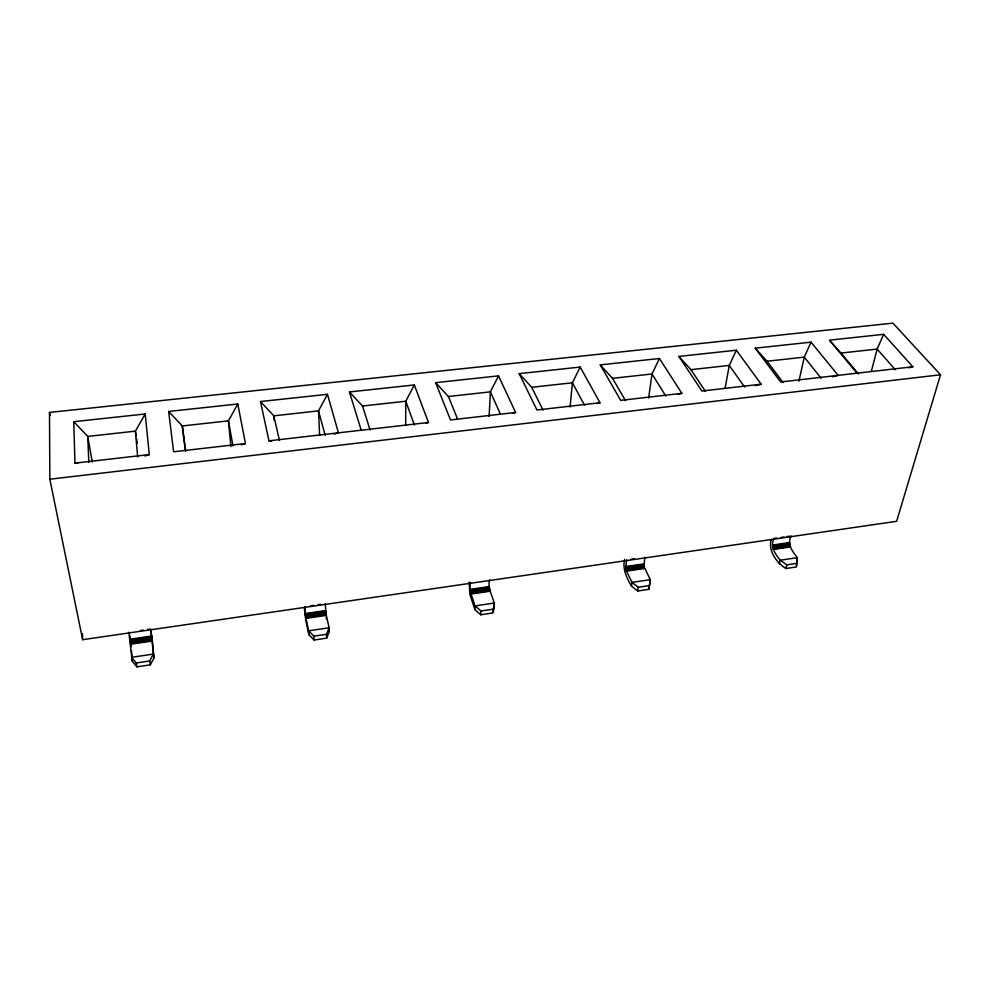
<?xml version="1.0" encoding="UTF-8"?>
<svg xmlns="http://www.w3.org/2000/svg" width="990" height="990" viewBox="0 0 990 990"><rect width="100%" height="100%" fill="white"/><g stroke="black" fill="none" stroke-linecap="round" stroke-linejoin="round"><path stroke-width="1.49" d="M771.16 539.513C767.931 551.022 776.717 562.865 785.912 568.532L796.455 566.936L797.371 557.655C792.532 551.504 786.58 544.067 791.22 535.949M405.69 425.49L405.801 401.222L414.327 384.949L349.433 391.953L361.214 430.204M796.455 565.538L797.371 557.655L780.157 560.229C775.393 554.004 769.589 546.567 774.081 538.449L776.94 538.028M644.787 557.234L643.995 566.589L650.269 579.67L649.477 585.573L638.29 587.256L632.041 582.405L626.46 571.131L625.73 567.196L626.658 559.87M469.161 581.996L469.842 594.346L474.953 609.679L480.744 614.778L492.575 612.983C498.725 601.598 486.016 591.562 489.741 579.756M474.953 609.679C475.274 600.485 467.713 592.218 470.51 582.553M489.134 416.382L490.384 391.854L498.527 375.866L435.625 382.66L450.5 419.946L515.592 412.459L498.527 375.866M480.744 614.778L480.942 610.991L475.138 605.892L494.456 603.009L492.575 612.983M570.079 407.076L572.418 382.784L580.202 367.055L519.181 373.638L536.951 409.996L600.014 402.744L580.202 367.055M648.896 589.298L650.269 579.67L632.041 582.405L631.496 586.13L637.733 590.993L648.896 589.298L649.477 585.573M624.628 559.437C622.24 568.904 626.806 578.222 631.496 586.13M648.636 398.029L652.014 373.973L659.439 358.504L681.838 393.339L677.692 394.428M637.733 590.993L638.29 587.256M725.113 388.229L729.259 365.421L736.362 350.213L761.174 384.207L755.469 385.679M798.918 381.212L804.276 357.118L811.058 342.156L838.146 375.358L832.281 376.831M779.291 563.904L780.157 560.229L786.79 564.869L797.358 563.273M785.912 568.532L786.79 564.869M871.311 371.436L877.152 349.062L883.637 334.323L912.842 366.77L908.709 367.785M940.5 374.777L896.618 521.309L82.64 639.688L49.847 479.21L49.5 412.422L892.918 323.136L940.5 374.777L49.847 479.21M304.351 607.402L305.712 619.74L308.831 634.664L314.115 640.023L326.688 638.117L326.514 634.281L329.125 627.759L326.032 614.085L325.277 603.665M326.688 638.117L329.299 631.583L329.125 627.759L308.608 630.828L308.831 634.664M128.824 632.202L132.239 661.221L136.942 666.864L150.332 664.835L154.019 657.954L152.027 637.35M150.332 664.835L149.688 660.949L153.4 654.068L150.913 629.714M271.668 441.119L268.971 440.822L260.481 401.544L327.455 394.317L318.52 410.875L319.621 435.39M237.798 403.994L245.433 443.52L173.609 451.786L168.647 411.456L237.798 403.994L228.442 420.849L230.917 446.639M77.752 463.308L74.968 463.122L73.767 421.69L145.221 413.981L135.407 431.145L137.684 456.885M144.973 456.019L149.267 454.583L145.221 413.981M241.362 444.807L245.433 443.52M334.137 434.127L338.444 432.828L327.455 394.317M425.737 423.262L428.447 422.482L414.327 384.949M512.771 413.251L515.592 412.459M597.081 403.549L600.014 402.744M154.019 657.954L153.4 654.068L131.559 657.335L136.274 662.978L149.688 660.949M304.871 606.623L305.712 617.067L308.608 630.828L313.904 636.186L326.514 634.281M480.942 610.991L492.81 609.209M130.519 642.857L152.114 639.676M305.712 617.067L326.032 614.085M470.609 592.8L489.741 589.978M626.076 569.918L644.144 567.258M772.918 548.299L789.995 545.787M130.593 643.574L152.188 640.382M305.823 617.76L326.143 614.765M470.757 593.456L489.901 590.634M626.262 570.549L644.317 567.889M773.116 548.918L790.193 546.406M130.643 644.23L152.262 641.037M305.935 618.379L326.267 615.384M470.918 594.062L490.062 591.24M626.46 571.131L644.527 568.458M773.363 549.475L790.441 546.95M130.036 639.218L151.643 636.05L151.841 637.436L130.234 640.604M305.291 613.54L325.599 610.558M470.225 589.372L489.369 586.563M625.742 566.577L643.809 563.929M772.608 545.057L789.686 542.545M130.136 639.887L151.742 636.718M305.341 614.184L325.661 611.214M470.25 590.003L489.382 587.194M625.73 567.196L643.785 564.548M772.571 545.663L789.649 543.151M305.415 614.889L325.735 611.907M470.3 590.683L489.431 587.874M625.754 567.864L643.822 565.216M772.584 546.307L789.649 543.807M130.333 641.347L151.928 638.179M305.502 615.619L325.821 612.624M470.374 591.389L489.506 588.58M625.829 568.545L643.884 565.896M772.646 546.975L789.711 544.475M130.433 642.114L152.027 638.934M305.613 616.349L325.92 613.367M470.485 592.107L489.617 589.285M625.94 569.238L643.995 566.589M772.757 547.656L789.834 545.144M140.407 630.519L143.29 630.098M147.634 629.467L150.53 629.046L151.643 636.05M310.699 605.781L313.62 605.348M317.988 604.717L320.909 604.296M631.187 559.214L634.206 558.768M781.221 537.409L784.08 536.988M786.939 536.58L789.797 536.159M74.968 463.122L149.267 454.583M268.971 440.822L428.447 422.482M681.838 393.339L620.705 400.368L600.237 364.889L659.439 358.504M761.174 384.207L701.898 391.025L678.88 356.412L736.362 350.213M912.842 366.77L780.64 381.979L755.234 348.171L811.058 342.156M349.433 391.953L362.501 406.011L405.801 401.222L414.402 425.007M435.625 382.66L448.421 396.507L490.384 391.854L500.222 413.696M519.181 373.638L531.717 387.288L572.418 382.784L584.607 405.405M600.237 364.889L612.513 378.341L652.014 373.973L665.812 396.05M678.88 356.412L690.921 369.666L729.259 365.421L744.629 387.053M755.234 348.171L767.04 361.239L804.276 357.118L821.081 378.242M830.363 341.241L840.968 353.059L877.152 349.062L895.294 369.691M883.637 334.323L829.397 340.176L857.031 373.193M73.767 421.69L87.739 436.417L92.293 462.095M168.647 411.456L182.296 425.96L185.724 451.353M260.481 401.544L273.834 415.825L279.44 440.55M840.968 353.059L858.454 373.935M767.04 361.239L783.14 382.61M690.921 369.666L705.499 391.483M612.513 378.341L625.519 400.69M531.717 387.288L543.052 410.194M448.421 396.507L457.405 418.609M362.501 406.011L370.136 430.106M325.153 435.291L318.52 410.875L273.834 415.825L274.168 420.441M326.156 617.834L326.354 618.849M49.5 412.422L50.094 415.441M232.972 445.908L228.442 420.849L182.296 425.96L185.291 450.339M136.274 662.978L136.942 666.864M129.839 635.815L130.173 638.043M325.76 615.594L325.24 611.931M136.076 435.65L135.407 431.145L87.739 436.417L88.828 462.503M136.533 438.657L137.202 443.161M130.519 640.505L131.2 646.668M131.509 650.727L132.239 661.221M313.904 636.186L314.115 640.023M82.442 633.612L82.64 639.688"/></g></svg>
